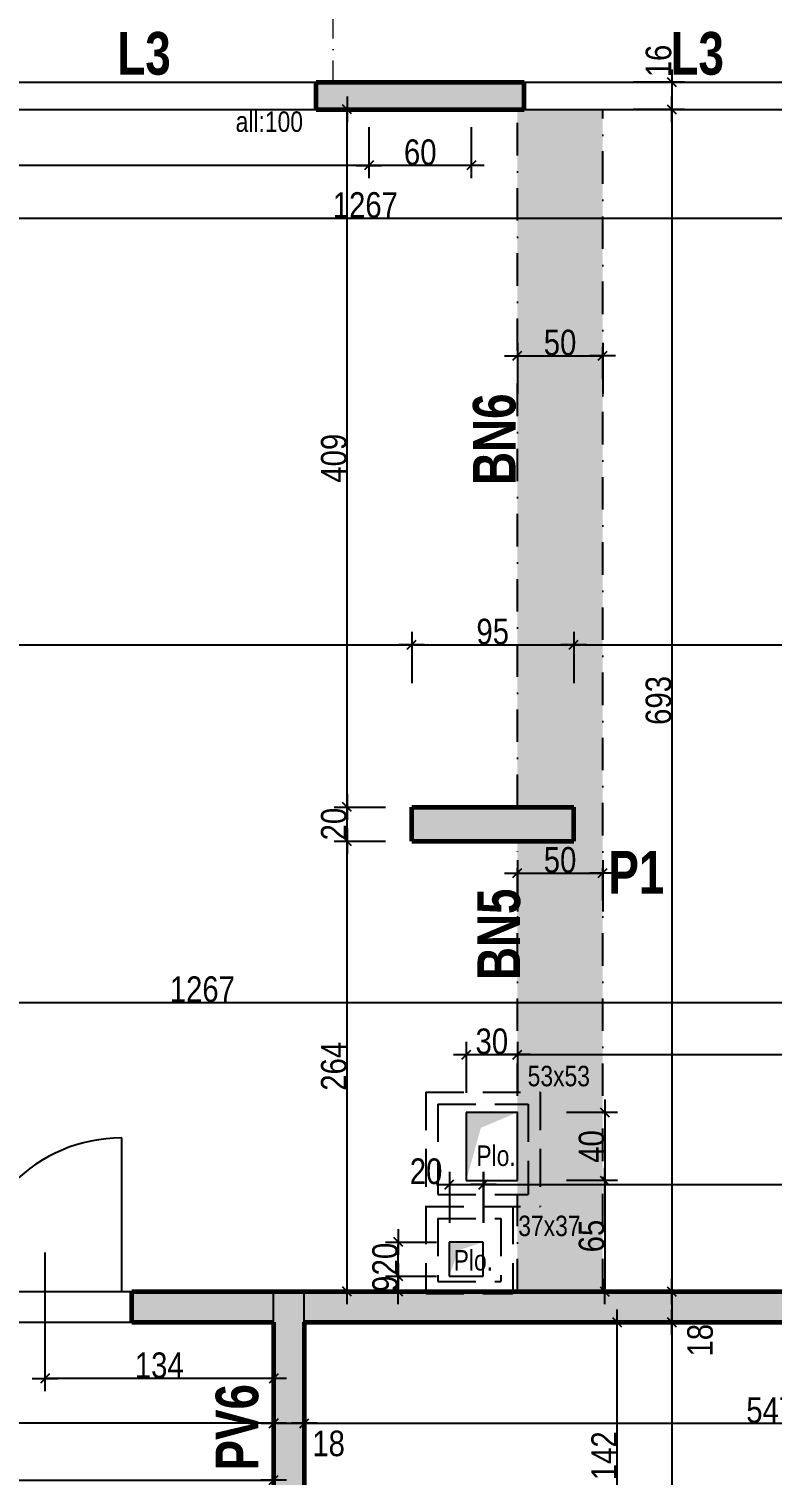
# Model space of a CAD drawing. Header units: millimetres. Extents: x 7120 to 15038, y -9128 to -4928.
# Drawn here: x 12910 to 13346, y -6654 to -5806 of the extents above; entities that cross this region are included whole.
import ezdxf
from ezdxf.enums import TextEntityAlignment as Align

# ---------------------------------------------------------------- set-up
doc = ezdxf.new("R2010")
doc.units = ezdxf.units.MM
for name, pattern in [('CACHE2', [4.7625, 3.175, -1.5875]), ('TIRETPT2', [12.7, 6.35, -3.175, 0, -3.175]), ('TIRETPTX2', [50.8, 25.4, -12.7, 0, -12.7])]:
    doc.linetypes.add(name, pattern=pattern)
for name, color, linetype in [('01_cote_gen', 4, 'Continuous'), ('01_linteaux', 2, 'Continuous'), ('01_poch_BN', 9, 'Continuous'), ('01_poch_murs', 253, 'Continuous'), ('01_poch_poteaux', 250, 'Continuous'), ('01_resv', 32, 'Continuous'), ('01_texte', 230, 'Continuous'), ('AA_COTES', 2, 'Continuous')]:
    doc.layers.add(name, color=color, linetype=linetype)
doc.layers.add('01_murs_coup', color=5, linetype='Continuous', lineweight=60)
doc.layers.add('01_tram_axes', color=2, linetype='TIRETPTX2', lineweight=9)
doc.styles.add('impact', font='impact.ttf')
doc.styles.add('MATTE_TXT', font='arial.ttf')
doc.styles.add('STYLE2', font='ARIALN.TTF')
doc.dimstyles.new('JB50', dxfattribs={"dimscale": 0.1, "dimtxt": 150, "dimasz": 15, "dimexe": 0.1, "dimexo": 0.1, "dimgap": 0.09, "dimtad": 1, "dimdec": 1, "dimdsep": 46, "dimtxsty": 'STYLE2', "dimblk1": 'BOND_G', "dimblk2": 'BOND_D', "dimsah": 1, "dimcen": 1.5, "dimdle": 0.01, "dimse1": 1, "dimse2": 1, "dimclrd": 4, "dimclre": 2, "dimclrt": 6, "dimazin": 2, "dimtfac": 2.333333, "dimtdec": 1, "dimtix": 1, "dimtmove": 2, "dimatfit": 3, "dimldrblk": 'BOND_G', "dimfxl": 1, "dimtolj": 1, "dimtzin": 0, "dimarcsym": 0})

# ---------------------------------------------------------------- blocks, each defined once
blk = doc.blocks.new('BOND_G')
at = {"layer": 'AA_COTES', "color": 0}
for p, q in [((0, -5), (0, 15)), ((5, 0), (-5, 0)), ((1.77, 1.77), (-1.77, -1.77))]:
    blk.add_line(p, q, dxfattribs=at)
blk = doc.blocks.new('BOND_D')
at = {"layer": 'AA_COTES', "color": 0}
for p, q in [((5, 0), (-5, 0)), ((-1.77, -1.77), (1.77, 1.77)), ((0, 5), (0, -15))]:
    blk.add_line(p, q, dxfattribs=at)
blk = doc.blocks.new('*D204')
at = {"layer": '01_cote_gen', "color": 4, "lineweight": -2, "transparency": 16777216}
blk.add_line((12533.13, -5916.75), (13797.13, -5916.75), dxfattribs=at)
at = {"layer": 'DEFPOINTS', "color": 0}
for p in [(13798.63, -5916.75), (13798.63, -5953.14), (12531.63, -5976.08)]:
    blk.add_point(p, dxfattribs=at)
at = {"layer": '01_cote_gen', "color": 4, "lineweight": -2, "transparency": 16777216, "xscale": 1.5, "yscale": 1.5, "zscale": 1.5, "rotation": 180}
blk.add_blockref('BOND_G', (12531.63, -5916.75), dxfattribs=at)
at = {"layer": '01_cote_gen', "color": 4, "lineweight": -2, "transparency": 16777216, "xscale": 1.5, "yscale": 1.5, "zscale": 1.5}
blk.add_blockref('BOND_D', (13798.63, -5916.75), dxfattribs=at)
at = {"layer": '01_cote_gen', "color": 6, "transparency": 16777216, "insert": (13107.44, -5909.08), "char_height": 15, "attachment_point": 5, "style": 'STYLE2'}
blk.add_mtext('\\A1;1267', dxfattribs=at)
blk = doc.blocks.new('*D382')
at = {"layer": '01_cote_gen', "color": 4, "lineweight": -2, "transparency": 16777216}
blk.add_line((13073.12, -6623.23), (13617.13, -6623.23), dxfattribs=at)
at = {"layer": 'DEFPOINTS', "color": 0}
for p in [(13071.62, -6566.14), (13618.63, -6578.87), (13618.63, -6623.23)]:
    blk.add_point(p, dxfattribs=at)
at = {"layer": '01_cote_gen', "color": 4, "lineweight": -2, "transparency": 16777216, "xscale": 1.5, "yscale": 1.5, "zscale": 1.5, "rotation": 180}
blk.add_blockref('BOND_G', (13071.62, -6623.23), dxfattribs=at)
at = {"layer": '01_cote_gen', "color": 4, "lineweight": -2, "transparency": 16777216, "xscale": 1.5, "yscale": 1.5, "zscale": 1.5}
blk.add_blockref('BOND_D', (13618.63, -6623.23), dxfattribs=at)
at = {"layer": '01_cote_gen', "color": 6, "transparency": 16777216, "insert": (13345.13, -6615.59), "char_height": 15, "attachment_point": 5, "style": 'STYLE2'}
blk.add_mtext('\\A1;547', dxfattribs=at)
blk = doc.blocks.new('*D392')
at = {"layer": '01_cote_gen', "color": 4, "lineweight": -2, "transparency": 16777216}
blk.add_line((12533.13, -6376.48), (13797.13, -6376.48), dxfattribs=at)
at = {"layer": 'DEFPOINTS', "color": 0}
for p in [(12531.63, -6314.67), (13798.63, -6314.67), (13798.63, -6376.48)]:
    blk.add_point(p, dxfattribs=at)
at = {"layer": '01_cote_gen', "color": 4, "lineweight": -2, "transparency": 16777216, "xscale": 1.5, "yscale": 1.5, "zscale": 1.5, "rotation": 180}
blk.add_blockref('BOND_G', (12531.63, -6376.48), dxfattribs=at)
at = {"layer": '01_cote_gen', "color": 4, "lineweight": -2, "transparency": 16777216, "xscale": 1.5, "yscale": 1.5, "zscale": 1.5}
blk.add_blockref('BOND_D', (13798.63, -6376.48), dxfattribs=at)
at = {"layer": '01_cote_gen', "color": 6, "transparency": 16777216, "insert": (13011.87, -6368.81), "char_height": 15, "attachment_point": 5, "style": 'STYLE2'}
blk.add_mtext('\\A1;1267', dxfattribs=at)
blk = doc.blocks.new('*D423')
at = {"layer": '01_cote_gen', "color": 4, "lineweight": -2, "transparency": 16777216}
blk.add_line((13052.12, -6596.95), (12921.12, -6596.95), dxfattribs=at)
at = {"layer": 'DEFPOINTS', "color": 0}
for p in [(12919.62, -6590.19), (13053.62, -6594), (12919.62, -6596.95)]:
    blk.add_point(p, dxfattribs=at)
at = {"layer": '01_cote_gen', "color": 4, "lineweight": -2, "transparency": 16777216, "xscale": 1.5, "yscale": 1.5, "zscale": 1.5, "rotation": 180}
blk.add_blockref('BOND_D', (12919.62, -6596.95), dxfattribs=at)
at = {"layer": '01_cote_gen', "color": 4, "lineweight": -2, "transparency": 16777216, "xscale": 1.5, "yscale": 1.5, "zscale": 1.5}
blk.add_blockref('BOND_G', (13053.62, -6596.95), dxfattribs=at)
at = {"layer": '01_cote_gen', "color": 6, "transparency": 16777216, "insert": (12986.62, -6589.28), "char_height": 15, "attachment_point": 5, "style": 'STYLE2'}
blk.add_mtext('\\A1;134', dxfattribs=at)
blk = doc.blocks.new('*D424')
at = {"layer": '01_cote_gen', "color": 4, "lineweight": -2, "transparency": 16777216}
blk.add_line((13052.12, -6623.23), (12241.13, -6623.23), dxfattribs=at)
at = {"layer": 'DEFPOINTS', "color": 0}
for p in [(12239.63, -6563.94), (12239.63, -6623.23), (13053.62, -6625.94)]:
    blk.add_point(p, dxfattribs=at)
at = {"layer": '01_cote_gen', "color": 4, "lineweight": -2, "transparency": 16777216, "xscale": 1.5, "yscale": 1.5, "zscale": 1.5, "rotation": 180}
blk.add_blockref('BOND_D', (12239.63, -6623.23), dxfattribs=at)
at = {"layer": '01_cote_gen', "color": 4, "lineweight": -2, "transparency": 16777216, "xscale": 1.5, "yscale": 1.5, "zscale": 1.5}
blk.add_blockref('BOND_G', (13053.62, -6623.23), dxfattribs=at)
at = {"layer": '01_cote_gen', "color": 6, "transparency": 16777216, "insert": (12646.62, -6615.56), "char_height": 15, "attachment_point": 5, "style": 'STYLE2'}
blk.add_mtext('\\A1;814', dxfattribs=at)
blk = doc.blocks.new('*D427')
at = {"layer": '01_cote_gen', "color": 4, "lineweight": -2, "transparency": 16777216}
blk.add_line((12551.13, -6656.54), (13052.12, -6656.54), dxfattribs=at)
at = {"layer": 'DEFPOINTS', "color": 0}
for p in [(13053.62, -6656.54), (13053.62, -6668.07), (12549.63, -6687.94)]:
    blk.add_point(p, dxfattribs=at)
at = {"layer": '01_cote_gen', "color": 4, "lineweight": -2, "transparency": 16777216, "xscale": 1.5, "yscale": 1.5, "zscale": 1.5, "rotation": 180}
blk.add_blockref('BOND_G', (12549.63, -6656.54), dxfattribs=at)
at = {"layer": '01_cote_gen', "color": 4, "lineweight": -2, "transparency": 16777216, "xscale": 1.5, "yscale": 1.5, "zscale": 1.5}
blk.add_blockref('BOND_D', (13053.62, -6656.54), dxfattribs=at)
at = {"layer": '01_cote_gen', "color": 6, "transparency": 16777216, "insert": (12801.62, -6648.87), "char_height": 15, "attachment_point": 5, "style": 'STYLE2'}
blk.add_mtext('\\A1;504', dxfattribs=at)
blk = doc.blocks.new('*D429')
at = {"layer": '01_cote_gen', "color": 4, "lineweight": -2, "transparency": 16777216}
blk.add_line((13055.12, -6623.23), (13070.12, -6623.23), dxfattribs=at)
at = {"layer": 'DEFPOINTS', "color": 0}
for p in [(13071.62, -6623.23), (13071.62, -6625.97), (13053.62, -6638.41)]:
    blk.add_point(p, dxfattribs=at)
at = {"layer": '01_cote_gen', "color": 4, "lineweight": -2, "transparency": 16777216, "xscale": 1.5, "yscale": 1.5, "zscale": 1.5, "rotation": 180}
blk.add_blockref('BOND_G', (13053.62, -6623.23), dxfattribs=at)
at = {"layer": '01_cote_gen', "color": 4, "lineweight": -2, "transparency": 16777216, "xscale": 1.5, "yscale": 1.5, "zscale": 1.5}
blk.add_blockref('BOND_D', (13071.62, -6623.23), dxfattribs=at)
at = {"layer": '01_cote_gen', "color": 6, "transparency": 16777216, "insert": (13085.9, -6635.11), "char_height": 15, "attachment_point": 5, "style": 'STYLE2'}
blk.add_mtext('\\A1;18', dxfattribs=at)
blk = doc.blocks.new('*D439')
at = {"layer": '01_cote_gen', "color": 4, "lineweight": -2, "transparency": 16777216}
blk.add_line((13254.97, -6565.44), (13254.97, -6704.44), dxfattribs=at)
at = {"layer": 'DEFPOINTS', "color": 0}
for p in [(13242.01, -6563.94), (13198.3, -6705.94), (13254.97, -6705.94)]:
    blk.add_point(p, dxfattribs=at)
at = {"layer": '01_cote_gen', "color": 4, "lineweight": -2, "transparency": 16777216, "xscale": 1.5, "yscale": 1.5, "zscale": 1.5}
for name, p, rotation in [('BOND_G', (13254.97, -6563.94), 90), ('BOND_D', (13254.97, -6705.94), 270)]:
    blk.add_blockref(name, p, dxfattribs=dict(at, rotation=rotation))
at = {"layer": '01_cote_gen', "color": 6, "transparency": 16777216, "insert": (13247.43, -6642.26), "char_height": 15, "attachment_point": 5, "rotation": 90, "style": 'STYLE2'}
blk.add_mtext('\\A1;142', dxfattribs=at)
blk = doc.blocks.new('*D441')
at = {"layer": '01_cote_gen', "color": 4, "lineweight": -2, "transparency": 16777216}
blk.add_line((13287.07, -5854.46), (13287.07, -6544.44), dxfattribs=at)
at = {"layer": 'DEFPOINTS', "color": 0}
for p in [(13342.22, -5852.96), (13287.07, -6545.94), (13342.22, -6545.94)]:
    blk.add_point(p, dxfattribs=at)
at = {"layer": '01_cote_gen', "color": 4, "lineweight": -2, "transparency": 16777216, "xscale": 1.5, "yscale": 1.5, "zscale": 1.5}
for name, p, rotation in [('BOND_G', (13287.07, -5852.96), 90), ('BOND_D', (13287.07, -6545.94), 270)]:
    blk.add_blockref(name, p, dxfattribs=dict(at, rotation=rotation))
at = {"layer": '01_cote_gen', "color": 6, "transparency": 16777216, "insert": (13279.41, -6199.45), "char_height": 15, "attachment_point": 5, "rotation": 90, "style": 'STYLE2'}
blk.add_mtext('\\A1;693', dxfattribs=at)
blk = doc.blocks.new('*D442')
at = {"layer": '01_cote_gen', "color": 4, "lineweight": -2, "transparency": 16777216}
blk.add_line((13287.07, -6547.44), (13287.07, -6562.44), dxfattribs=at)
at = {"layer": 'DEFPOINTS', "color": 0}
for p in [(13335.39, -6545.94), (13287.07, -6563.94), (13335.39, -6563.94)]:
    blk.add_point(p, dxfattribs=at)
at = {"layer": '01_cote_gen', "color": 4, "lineweight": -2, "transparency": 16777216, "xscale": 1.5, "yscale": 1.5, "zscale": 1.5}
for name, p, rotation in [('BOND_G', (13287.07, -6545.94), 90), ('BOND_D', (13287.07, -6563.94), 270)]:
    blk.add_blockref(name, p, dxfattribs=dict(at, rotation=rotation))
at = {"layer": '01_cote_gen', "color": 6, "transparency": 16777216, "insert": (13303.78, -6574.52), "char_height": 15, "attachment_point": 5, "rotation": 90, "style": 'STYLE2'}
blk.add_mtext('\\A1;18', dxfattribs=at)
blk = doc.blocks.new('*D443')
at = {"layer": '01_cote_gen', "color": 4, "lineweight": -2, "transparency": 16777216}
blk.add_line((13287.07, -6565.44), (13287.07, -7399.46), dxfattribs=at)
at = {"layer": 'DEFPOINTS', "color": 0}
for p in [(13326.19, -6563.94), (13287.07, -7400.96), (13326.19, -7400.96)]:
    blk.add_point(p, dxfattribs=at)
at = {"layer": '01_cote_gen', "color": 4, "lineweight": -2, "transparency": 16777216, "xscale": 1.5, "yscale": 1.5, "zscale": 1.5}
for name, p, rotation in [('BOND_G', (13287.07, -6563.94), 90), ('BOND_D', (13287.07, -7400.96), 270)]:
    blk.add_blockref(name, p, dxfattribs=dict(at, rotation=rotation))
at = {"layer": '01_cote_gen', "color": 6, "transparency": 16777216, "insert": (13279.41, -6982.45), "char_height": 15, "attachment_point": 5, "rotation": 90, "style": 'STYLE2'}
blk.add_mtext('\\A1;837', dxfattribs=at)
blk = doc.blocks.new('*D445')
at = {"layer": '01_cote_gen', "color": 4, "lineweight": -2, "transparency": 16777216}
blk.add_line((13287.07, -5838.46), (13287.07, -5851.46), dxfattribs=at)
at = {"layer": 'DEFPOINTS', "color": 0}
for p in [(13274.86, -5836.96), (13274.86, -5852.96), (13287.07, -5852.96)]:
    blk.add_point(p, dxfattribs=at)
at = {"layer": '01_cote_gen', "color": 4, "lineweight": -2, "transparency": 16777216, "xscale": 1.5, "yscale": 1.5, "zscale": 1.5}
for name, p, rotation in [('BOND_G', (13287.07, -5836.96), 90), ('BOND_D', (13287.07, -5852.96), 270)]:
    blk.add_blockref(name, p, dxfattribs=dict(at, rotation=rotation))
at = {"layer": '01_cote_gen', "color": 6, "transparency": 16777216, "insert": (13279.41, -5824.58), "char_height": 15, "attachment_point": 5, "rotation": 90, "style": 'STYLE2'}
blk.add_mtext('\\A1;16', dxfattribs=at)
blk = doc.blocks.new('*D618')
at = {"layer": '01_texte', "color": 4, "lineweight": -2, "transparency": 16777216}
blk.add_line((13096.71, -6544.44), (13096.71, -6283.44), dxfattribs=at)
at = {"layer": 'DEFPOINTS', "color": 0}
for p in [(13096.71, -6281.94), (13134.63, -6281.94), (13112.3, -6545.94)]:
    blk.add_point(p, dxfattribs=at)
at = {"layer": '01_texte', "color": 4, "lineweight": -2, "transparency": 16777216, "xscale": 1.5, "yscale": 1.5, "zscale": 1.5}
for name, p, rotation in [('BOND_D', (13096.71, -6281.94), 90), ('BOND_G', (13096.71, -6545.94), 270)]:
    blk.add_blockref(name, p, dxfattribs=dict(at, rotation=rotation))
at = {"layer": '01_texte', "color": 6, "transparency": 16777216, "insert": (13089.04, -6413.94), "char_height": 15, "attachment_point": 5, "rotation": 90, "style": 'STYLE2'}
blk.add_mtext('\\A1;264', dxfattribs=at)
blk = doc.blocks.new('*D619')
at = {"layer": '01_texte', "color": 4, "lineweight": -2, "transparency": 16777216}
blk.add_line((13096.71, -6280.44), (13096.71, -6263.44), dxfattribs=at)
at = {"layer": 'DEFPOINTS', "color": 0}
for p in [(13096.71, -6261.94), (13134.63, -6261.94), (13119.21, -6281.94)]:
    blk.add_point(p, dxfattribs=at)
at = {"layer": '01_texte', "color": 4, "lineweight": -2, "transparency": 16777216, "xscale": 1.5, "yscale": 1.5, "zscale": 1.5}
for name, p, rotation in [('BOND_D', (13096.71, -6261.94), 90), ('BOND_G', (13096.71, -6281.94), 270)]:
    blk.add_blockref(name, p, dxfattribs=dict(at, rotation=rotation))
at = {"layer": '01_texte', "color": 6, "transparency": 16777216, "insert": (13089.04, -6271.94), "char_height": 15, "attachment_point": 5, "rotation": 90, "style": 'STYLE2'}
blk.add_mtext('\\A1;20', dxfattribs=at)
blk = doc.blocks.new('*D620')
at = {"layer": '01_texte', "color": 4, "lineweight": -2, "transparency": 16777216}
blk.add_line((12533.13, -6166.8), (13133.13, -6166.8), dxfattribs=at)
at = {"layer": 'DEFPOINTS', "color": 0}
for p in [(13134.63, -6166.8), (12531.63, -6238.41), (13134.63, -6261.94)]:
    blk.add_point(p, dxfattribs=at)
at = {"layer": '01_texte', "color": 4, "lineweight": -2, "transparency": 16777216, "xscale": 1.5, "yscale": 1.5, "zscale": 1.5, "rotation": 180}
blk.add_blockref('BOND_G', (12531.63, -6166.8), dxfattribs=at)
at = {"layer": '01_texte', "color": 4, "lineweight": -2, "transparency": 16777216, "xscale": 1.5, "yscale": 1.5, "zscale": 1.5}
blk.add_blockref('BOND_D', (13134.63, -6166.8), dxfattribs=at)
at = {"layer": '01_texte', "color": 6, "transparency": 16777216, "insert": (12833.13, -6159.14), "char_height": 15, "attachment_point": 5, "style": 'STYLE2'}
blk.add_mtext('\\A1;603', dxfattribs=at)
blk = doc.blocks.new('*D621')
at = {"layer": '01_texte', "color": 4, "lineweight": -2, "transparency": 16777216}
blk.add_line((13136.13, -6166.8), (13228.13, -6166.8), dxfattribs=at)
at = {"layer": 'DEFPOINTS', "color": 0}
for p in [(13229.63, -6166.8), (13134.63, -6189.3), (13229.63, -6261.94)]:
    blk.add_point(p, dxfattribs=at)
at = {"layer": '01_texte', "color": 4, "lineweight": -2, "transparency": 16777216, "xscale": 1.5, "yscale": 1.5, "zscale": 1.5, "rotation": 180}
blk.add_blockref('BOND_G', (13134.63, -6166.8), dxfattribs=at)
at = {"layer": '01_texte', "color": 4, "lineweight": -2, "transparency": 16777216, "xscale": 1.5, "yscale": 1.5, "zscale": 1.5}
blk.add_blockref('BOND_D', (13229.63, -6166.8), dxfattribs=at)
at = {"layer": '01_texte', "color": 6, "transparency": 16777216, "insert": (13182.13, -6159.14), "char_height": 15, "attachment_point": 5, "style": 'STYLE2'}
blk.add_mtext('\\A1;95', dxfattribs=at)
blk = doc.blocks.new('*D622')
at = {"layer": '01_texte', "color": 4, "lineweight": -2, "transparency": 16777216}
blk.add_line((13231.13, -6166.8), (13797.13, -6166.8), dxfattribs=at)
at = {"layer": 'DEFPOINTS', "color": 0}
for p in [(13798.63, -6166.8), (13229.63, -6189.3), (13798.63, -6189.3)]:
    blk.add_point(p, dxfattribs=at)
at = {"layer": '01_texte', "color": 4, "lineweight": -2, "transparency": 16777216, "xscale": 1.5, "yscale": 1.5, "zscale": 1.5, "rotation": 180}
blk.add_blockref('BOND_G', (13229.63, -6166.8), dxfattribs=at)
at = {"layer": '01_texte', "color": 4, "lineweight": -2, "transparency": 16777216, "xscale": 1.5, "yscale": 1.5, "zscale": 1.5}
blk.add_blockref('BOND_D', (13798.63, -6166.8), dxfattribs=at)
at = {"layer": '01_texte', "color": 6, "transparency": 16777216, "insert": (13514.13, -6159.14), "char_height": 15, "attachment_point": 5, "style": 'STYLE2'}
blk.add_mtext('\\A1;569', dxfattribs=at)
blk = doc.blocks.new('*D634')
at = {"layer": '01_cote_gen', "color": 4, "lineweight": -2, "transparency": 16777216}
blk.add_line((13168.14, -5885.8), (13111.13, -5885.8), dxfattribs=at)
at = {"layer": 'DEFPOINTS', "color": 0}
for p in [(13109.63, -5844.83), (13169.64, -5844.83), (13109.63, -5885.8)]:
    blk.add_point(p, dxfattribs=at)
at = {"layer": '01_cote_gen', "color": 4, "lineweight": -2, "transparency": 16777216, "xscale": 1.5, "yscale": 1.5, "zscale": 1.5, "rotation": 180}
blk.add_blockref('BOND_D', (13109.63, -5885.8), dxfattribs=at)
at = {"layer": '01_cote_gen', "color": 4, "lineweight": -2, "transparency": 16777216, "xscale": 1.5, "yscale": 1.5, "zscale": 1.5}
blk.add_blockref('BOND_G', (13169.64, -5885.8), dxfattribs=at)
at = {"layer": '01_cote_gen', "color": 6, "transparency": 16777216, "insert": (13139.63, -5878.13), "char_height": 15, "attachment_point": 5, "style": 'STYLE2'}
blk.add_mtext('\\A1;60', dxfattribs=at)
blk = doc.blocks.new('*D635')
at = {"layer": '01_cote_gen', "color": 4, "lineweight": -2, "transparency": 16777216}
blk.add_line((13108.13, -5885.8), (12568.14, -5885.8), dxfattribs=at)
at = {"layer": 'DEFPOINTS', "color": 0}
for p in [(12566.64, -5844.83), (13109.63, -5844.83), (12566.64, -5885.8)]:
    blk.add_point(p, dxfattribs=at)
at = {"layer": '01_cote_gen', "color": 4, "lineweight": -2, "transparency": 16777216, "xscale": 1.5, "yscale": 1.5, "zscale": 1.5, "rotation": 180}
blk.add_blockref('BOND_D', (12566.64, -5885.8), dxfattribs=at)
at = {"layer": '01_cote_gen', "color": 4, "lineweight": -2, "transparency": 16777216, "xscale": 1.5, "yscale": 1.5, "zscale": 1.5}
blk.add_blockref('BOND_G', (13109.63, -5885.8), dxfattribs=at)
at = {"layer": '01_cote_gen', "color": 6, "transparency": 16777216, "insert": (12838.13, -5878.13), "char_height": 15, "attachment_point": 5, "style": 'STYLE2'}
blk.add_mtext('\\A1;543', dxfattribs=at)
blk = doc.blocks.new('*D727')
at = {"layer": '01_cote_gen', "color": 4, "lineweight": -2, "transparency": 16777216}
blk.add_line((13126.76, -6544.44), (13126.76, -6538.45), dxfattribs=at)
at = {"layer": 'DEFPOINTS', "color": 0}
for p in [(13126.76, -6536.95), (13148.26, -6536.95), (13142.74, -6545.94)]:
    blk.add_point(p, dxfattribs=at)
at = {"layer": '01_cote_gen', "color": 4, "lineweight": -2, "transparency": 16777216, "xscale": 1.5, "yscale": 1.5, "zscale": 1.5}
for name, p, rotation in [('BOND_D', (13126.76, -6536.95), 90), ('BOND_G', (13126.76, -6545.94), 270)]:
    blk.add_blockref(name, p, dxfattribs=dict(at, rotation=rotation))
at = {"layer": '01_cote_gen', "color": 6, "transparency": 16777216, "insert": (13119.09, -6541.45), "char_height": 15, "attachment_point": 5, "rotation": 90, "style": 'STYLE2'}
blk.add_mtext('\\A1;9', dxfattribs=at)
blk = doc.blocks.new('*D728')
at = {"layer": '01_cote_gen', "color": 4, "lineweight": -2, "transparency": 16777216}
blk.add_line((13126.76, -6535.45), (13126.76, -6518.45), dxfattribs=at)
at = {"layer": 'DEFPOINTS', "color": 0}
for p in [(13126.76, -6516.95), (13169.64, -6516.95), (13169.64, -6536.95)]:
    blk.add_point(p, dxfattribs=at)
at = {"layer": '01_cote_gen', "color": 4, "lineweight": -2, "transparency": 16777216, "xscale": 1.5, "yscale": 1.5, "zscale": 1.5}
for name, p, rotation in [('BOND_D', (13126.76, -6516.95), 90), ('BOND_G', (13126.76, -6536.95), 270)]:
    blk.add_blockref(name, p, dxfattribs=dict(at, rotation=rotation))
at = {"layer": '01_cote_gen', "color": 6, "transparency": 16777216, "insert": (13119.09, -6526.95), "char_height": 15, "attachment_point": 5, "rotation": 90, "style": 'STYLE2'}
blk.add_mtext('\\A1;20', dxfattribs=at)
blk = doc.blocks.new('*D729')
at = {"layer": '01_cote_gen', "color": 4, "lineweight": -2, "transparency": 16777216}
blk.add_line((13247.83, -6442.46), (13247.83, -6479.46), dxfattribs=at)
at = {"layer": 'DEFPOINTS', "color": 0}
for p in [(13199.26, -6440.96), (13199.26, -6480.96), (13247.83, -6480.96)]:
    blk.add_point(p, dxfattribs=at)
at = {"layer": '01_cote_gen', "color": 4, "lineweight": -2, "transparency": 16777216, "xscale": 1.5, "yscale": 1.5, "zscale": 1.5}
for name, p, rotation in [('BOND_G', (13247.83, -6440.96), 90), ('BOND_D', (13247.83, -6480.96), 270)]:
    blk.add_blockref(name, p, dxfattribs=dict(at, rotation=rotation))
at = {"layer": '01_cote_gen', "color": 6, "transparency": 16777216, "insert": (13240.16, -6460.96), "char_height": 15, "attachment_point": 5, "rotation": 90, "style": 'STYLE2'}
blk.add_mtext('\\A1;40', dxfattribs=at)
blk = doc.blocks.new('*D730')
at = {"layer": '01_cote_gen', "color": 4, "lineweight": -2, "transparency": 16777216}
blk.add_line((13247.83, -6482.46), (13247.83, -6544.44), dxfattribs=at)
at = {"layer": 'DEFPOINTS', "color": 0}
for p in [(13230.25, -6480.96), (13239.09, -6545.94), (13247.83, -6545.94)]:
    blk.add_point(p, dxfattribs=at)
at = {"layer": '01_cote_gen', "color": 4, "lineweight": -2, "transparency": 16777216, "xscale": 1.5, "yscale": 1.5, "zscale": 1.5}
for name, p, rotation in [('BOND_G', (13247.83, -6480.96), 90), ('BOND_D', (13247.83, -6545.94), 270)]:
    blk.add_blockref(name, p, dxfattribs=dict(at, rotation=rotation))
at = {"layer": '01_cote_gen', "color": 6, "transparency": 16777216, "insert": (13240.16, -6513.45), "char_height": 15, "attachment_point": 5, "rotation": 90, "style": 'STYLE2'}
blk.add_mtext('\\A1;65', dxfattribs=at)
blk = doc.blocks.new('*D736')
at = {"layer": '01_cote_gen', "color": 4, "lineweight": -2, "transparency": 16777216}
blk.add_line((13158.2, -6483.21), (13175.2, -6483.21), dxfattribs=at)
at = {"layer": 'DEFPOINTS', "color": 0}
for p in [(13176.7, -6483.21), (13156.7, -6588.6), (13176.7, -6588.6)]:
    blk.add_point(p, dxfattribs=at)
at = {"layer": '01_cote_gen', "color": 4, "lineweight": -2, "transparency": 16777216, "xscale": 1.5, "yscale": 1.5, "zscale": 1.5, "rotation": 180}
blk.add_blockref('BOND_G', (13156.7, -6483.21), dxfattribs=at)
at = {"layer": '01_cote_gen', "color": 4, "lineweight": -2, "transparency": 16777216, "xscale": 1.5, "yscale": 1.5, "zscale": 1.5}
blk.add_blockref('BOND_D', (13176.7, -6483.21), dxfattribs=at)
at = {"layer": '01_cote_gen', "color": 6, "transparency": 16777216, "insert": (13143.04, -6475.54), "char_height": 15, "attachment_point": 5, "style": 'STYLE2'}
blk.add_mtext('\\A1;20', dxfattribs=at)
blk = doc.blocks.new('*D737')
at = {"layer": '01_cote_gen', "color": 4, "lineweight": -2, "transparency": 16777216}
blk.add_line((13178.1, -6483.21), (13797.13, -6483.21), dxfattribs=at)
at = {"layer": 'DEFPOINTS', "color": 0}
for p in [(13798.63, -6483.21), (13176.6, -6498.49), (13798.63, -6516.51)]:
    blk.add_point(p, dxfattribs=at)
at = {"layer": '01_cote_gen', "color": 4, "lineweight": -2, "transparency": 16777216, "xscale": 1.5, "yscale": 1.5, "zscale": 1.5, "rotation": 180}
blk.add_blockref('BOND_G', (13176.6, -6483.21), dxfattribs=at)
at = {"layer": '01_cote_gen', "color": 4, "lineweight": -2, "transparency": 16777216, "xscale": 1.5, "yscale": 1.5, "zscale": 1.5}
blk.add_blockref('BOND_D', (13798.63, -6483.21), dxfattribs=at)
at = {"layer": '01_cote_gen', "color": 6, "transparency": 16777216, "insert": (13410.69, -6475.54), "char_height": 15, "attachment_point": 5, "style": 'STYLE2'}
blk.add_mtext('\\A1;622', dxfattribs=at)
blk = doc.blocks.new('*D738')
at = {"layer": '01_cote_gen', "color": 4, "lineweight": -2, "transparency": 16777216}
blk.add_line((13168.11, -6407.04), (13195.11, -6407.04), dxfattribs=at)
at = {"layer": 'DEFPOINTS', "color": 0}
for p in [(13196.61, -6407.04), (13166.61, -6440.96), (13196.61, -6454.18)]:
    blk.add_point(p, dxfattribs=at)
at = {"layer": '01_cote_gen', "color": 4, "lineweight": -2, "transparency": 16777216, "xscale": 1.5, "yscale": 1.5, "zscale": 1.5, "rotation": 180}
blk.add_blockref('BOND_G', (13166.61, -6407.04), dxfattribs=at)
at = {"layer": '01_cote_gen', "color": 4, "lineweight": -2, "transparency": 16777216, "xscale": 1.5, "yscale": 1.5, "zscale": 1.5}
blk.add_blockref('BOND_D', (13196.61, -6407.04), dxfattribs=at)
at = {"layer": '01_cote_gen', "color": 6, "transparency": 16777216, "insert": (13181.61, -6399.37), "char_height": 15, "attachment_point": 5, "style": 'STYLE2'}
blk.add_mtext('\\A1;30', dxfattribs=at)
blk = doc.blocks.new('*D739')
at = {"layer": '01_cote_gen', "color": 4, "lineweight": -2, "transparency": 16777216}
blk.add_line((13198.11, -6407.04), (13797.13, -6407.04), dxfattribs=at)
at = {"layer": 'DEFPOINTS', "color": 0}
for p in [(13798.63, -6407.04), (13196.61, -6414.54), (13798.63, -6414.54)]:
    blk.add_point(p, dxfattribs=at)
at = {"layer": '01_cote_gen', "color": 4, "lineweight": -2, "transparency": 16777216, "xscale": 1.5, "yscale": 1.5, "zscale": 1.5, "rotation": 180}
blk.add_blockref('BOND_G', (13196.61, -6407.04), dxfattribs=at)
at = {"layer": '01_cote_gen', "color": 4, "lineweight": -2, "transparency": 16777216, "xscale": 1.5, "yscale": 1.5, "zscale": 1.5}
blk.add_blockref('BOND_D', (13798.63, -6407.04), dxfattribs=at)
at = {"layer": '01_cote_gen', "color": 6, "transparency": 16777216, "insert": (13497.62, -6399.37), "char_height": 15, "attachment_point": 5, "style": 'STYLE2'}
blk.add_mtext('\\A1;602', dxfattribs=at)
blk = doc.blocks.new('*D745')
at = {"layer": '01_cote_gen', "color": 4, "lineweight": -2, "transparency": 16777216}
blk.add_line((13096.71, -6260.44), (13096.71, -5854.46), dxfattribs=at)
at = {"layer": 'DEFPOINTS', "color": 0}
for p in [(13096.71, -5852.96), (13139.63, -5852.96), (13104.21, -6261.94)]:
    blk.add_point(p, dxfattribs=at)
at = {"layer": '01_cote_gen', "color": 4, "lineweight": -2, "transparency": 16777216, "xscale": 1.5, "yscale": 1.5, "zscale": 1.5}
for name, p, rotation in [('BOND_D', (13096.71, -5852.96), 90), ('BOND_G', (13096.71, -6261.94), 270)]:
    blk.add_blockref(name, p, dxfattribs=dict(at, rotation=rotation))
at = {"layer": '01_cote_gen', "color": 6, "transparency": 16777216, "insert": (13089.04, -6057.45), "char_height": 15, "attachment_point": 5, "rotation": 90, "style": 'STYLE2'}
blk.add_mtext('\\A1;409', dxfattribs=at)
blk = doc.blocks.new('*D748')
at = {"layer": '01_cote_gen', "color": 4, "lineweight": -2, "transparency": 16777216}
blk.add_line((13198.11, -5997.38), (13245.11, -5997.38), dxfattribs=at)
at = {"layer": 'DEFPOINTS', "color": 0}
for p in [(13196.61, -5999.33), (13246.61, -5997.38), (13246.61, -5999.33)]:
    blk.add_point(p, dxfattribs=at)
at = {"layer": '01_cote_gen', "color": 4, "lineweight": -2, "transparency": 16777216, "xscale": 1.5, "yscale": 1.5, "zscale": 1.5, "rotation": 180}
blk.add_blockref('BOND_G', (13196.61, -5997.38), dxfattribs=at)
at = {"layer": '01_cote_gen', "color": 4, "lineweight": -2, "transparency": 16777216, "xscale": 1.5, "yscale": 1.5, "zscale": 1.5}
blk.add_blockref('BOND_D', (13246.61, -5997.38), dxfattribs=at)
at = {"layer": '01_cote_gen', "color": 6, "transparency": 16777216, "insert": (13221.61, -5989.71), "char_height": 15, "attachment_point": 5, "style": 'STYLE2'}
blk.add_mtext('\\A1;50', dxfattribs=at)
blk = doc.blocks.new('*D749')
at = {"layer": '01_cote_gen', "color": 4, "lineweight": -2, "transparency": 16777216}
blk.add_line((13198.11, -6300.68), (13245.11, -6300.68), dxfattribs=at)
at = {"layer": 'DEFPOINTS', "color": 0}
for p in [(13196.61, -6281.94), (13246.61, -6281.94), (13246.61, -6300.68)]:
    blk.add_point(p, dxfattribs=at)
at = {"layer": '01_cote_gen', "color": 4, "lineweight": -2, "transparency": 16777216, "xscale": 1.5, "yscale": 1.5, "zscale": 1.5, "rotation": 180}
blk.add_blockref('BOND_G', (13196.61, -6300.68), dxfattribs=at)
at = {"layer": '01_cote_gen', "color": 4, "lineweight": -2, "transparency": 16777216, "xscale": 1.5, "yscale": 1.5, "zscale": 1.5}
blk.add_blockref('BOND_D', (13246.61, -6300.68), dxfattribs=at)
at = {"layer": '01_cote_gen', "color": 6, "transparency": 16777216, "insert": (13221.61, -6293.01), "char_height": 15, "attachment_point": 5, "style": 'STYLE2'}
blk.add_mtext('\\A1;50', dxfattribs=at)

msp = doc.modelspace()

# ---------------------------------------------------------------- hatches: boundary and pattern name
at = {"layer": '01_poch_BN'}
h = msp.add_hatch(color=256, dxfattribs=at)
h.dxf.hatch_style = 1
h.paths.add_polyline_path([(13246.61, -5852.96), (13200.63, -5852.96), (13196.61, -5852.96), (13196.61, -6261.94), (13229.63, -6261.94), (13229.63, -6281.94), (13196.61, -6281.94), (13196.61, -6429.07), (13209.94, -6429.07), (13209.94, -6496.07), (13196.61, -6496.07), (13196.61, -6545.94), (13246.61, -6545.94)])
h.paths.add_polyline_path([(13202.94, -6436.07), (13196.61, -6436.07), (13196.61, -6489.07), (13202.94, -6489.07)], flags=16)
h.paths.add_polyline_path([(13209.94, -6429.07), (13196.61, -6429.07), (13196.61, -6436.07), (13202.94, -6436.07), (13202.94, -6489.07), (13196.61, -6489.07), (13196.61, -6496.07), (13209.94, -6496.07)], flags=17)
h.paths.add_polyline_path([(13255.69, -6473.94), (13255.69, -6447.33), (13224.46, -6447.33), (13224.46, -6473.94)], flags=9)
h.paths.add_polyline_path([(13255.69, -6526.71), (13255.69, -6500.1), (13224.46, -6500.1), (13224.46, -6526.71)], flags=9)
h.paths.add_polyline_path([(13208.38, -6005.25), (13235, -6005.25), (13235, -5974.02), (13208.38, -5974.02)], flags=24)
h.paths.add_polyline_path([(13208.38, -6308.54), (13235, -6308.54), (13235, -6277.31), (13208.38, -6277.31)], flags=24)
h.paths.add_polyline_path([(13194.02, -6516.8), (13236.7, -6516.8), (13236.7, -6498.41), (13194.02, -6498.41)], flags=9)
h.paths.add_polyline_path([(13199.53, -6428.97), (13242.2, -6428.97), (13242.2, -6410.57), (13199.53, -6410.57)], flags=24)
h.paths.add_polyline_path([(13203.31, -6078.64), (13203.31, -6013.94), (13164.35, -6013.94), (13164.35, -6078.64)], flags=9)
h.paths.add_polyline_path([(13205.83, -6368.7), (13205.83, -6304.4), (13167.62, -6304.4), (13167.62, -6368.7)], flags=9)
at = {"layer": '01_poch_murs'}
h = msp.add_hatch(color=256, dxfattribs=at)
h.dxf.hatch_style = 1
h.paths.add_polyline_path([(12614.53, -5836.96), (12531.53, -5836.96), (12531.53, -5852.96), (12614.53, -5852.96)])
h.paths.add_polyline_path([(12886.53, -5836.96), (12806.53, -5836.96), (12806.53, -5852.96), (12886.53, -5852.96)])
h.paths.add_polyline_path([(13200.53, -5836.96), (13078.53, -5836.96), (13078.53, -5852.96), (13200.53, -5852.96)])
h.paths.add_polyline_path([(13553.53, -5836.96), (13392.53, -5836.96), (13392.53, -5852.96), (13553.53, -5852.96)])
h.paths.add_polyline_path([(13798.53, -5836.96), (13650.53, -5836.96), (13650.53, -5852.96), (13798.53, -5852.96)])
h = msp.add_hatch(color=256, dxfattribs=at)
h.dxf.hatch_style = 1
h.paths.add_polyline_path([(12868.62, -6545.94), (12531.63, -6545.94), (12531.63, -6563.94), (12868.62, -6563.94)])
h.paths.add_polyline_path([(13053.62, -6545.94), (12970.62, -6545.94), (12970.62, -6563.94), (13053.62, -6563.94)])
h.paths.add_polyline_path([(13618.63, -6545.94), (13071.62, -6545.94), (13071.62, -6563.94), (13618.63, -6563.94)])
h.paths.add_polyline_path([(13798.63, -6545.94), (13634.63, -6545.94), (13634.63, -6563.94), (13798.63, -6563.94)])
at = {"layer": '01_poch_poteaux'}
h = msp.add_hatch(color=256, dxfattribs=at)
h.dxf.hatch_style = 1
h.paths.add_polyline_path([(13229.63, -6261.94), (13134.63, -6261.94), (13134.63, -6281.94), (13229.63, -6281.94)])
h = msp.add_hatch(color=256, dxfattribs=at)
h.dxf.hatch_style = 1
h.paths.add_polyline_path([(13071.62, -6563.94), (13071.62, -6545.94), (13053.62, -6545.94), (13053.62, -6563.94), (13053.62, -6687.94), (13053.62, -6705.94), (13071.62, -6705.94)])

# ---------------------------------------------------------------- linework, layer by layer
at = {"layer": '01_linteaux'}
for p, q in [((12886.63, -5836.96), (13078.63, -5836.96)), ((13200.63, -5836.96), (13392.63, -5836.96)), ((12886.63, -5852.96), (13078.63, -5852.96)), ((13200.63, -5852.96), (13392.63, -5852.96)), ((12964.62, -6545.94), (12964.62, -6455.94)), ((12919.62, -6590.19), (12919.62, -6523.08)), ((12868.62, -6545.94), (12970.62, -6545.94)), ((12868.62, -6563.94), (12970.62, -6563.94))]:
    msp.add_line(p, q, dxfattribs=at)
at = {"layer": '01_linteaux', "linetype": 'TIRETPT2', "ltscale": 3}
for p, q in [((13196.61, -6261.94), (13196.61, -5852.96)), ((13246.61, -6545.94), (13246.61, -5852.96)), ((13196.61, -6545.94), (13196.61, -6281.94))]:
    msp.add_line(p, q, dxfattribs=at)
at = {"layer": '01_linteaux', "linetype": 'CACHE2', "ltscale": 7}
for p, q in [((13142.94, -6429.07), (13209.94, -6429.07)), ((13142.94, -6429.07), (13142.94, -6496.07)), ((13209.94, -6429.07), (13209.94, -6496.07)), ((13149.94, -6436.07), (13202.94, -6436.07)), ((13149.94, -6436.07), (13149.94, -6489.07)), ((13202.94, -6436.07), (13202.94, -6489.07)), ((13149.94, -6489.07), (13202.94, -6489.07)), ((13142.94, -6496.07), (13209.94, -6496.07)), ((13142.94, -6496.07), (13193.94, -6496.07)), ((13142.94, -6496.07), (13142.94, -6547.07)), ((13193.94, -6496.07), (13193.94, -6547.07)), ((13149.94, -6503.07), (13186.94, -6503.07)), ((13149.94, -6503.07), (13149.94, -6540.07)), ((13186.94, -6503.07), (13186.94, -6540.07)), ((13149.94, -6540.07), (13186.94, -6540.07)), ((13142.94, -6547.07), (13193.94, -6547.07))]:
    msp.add_line(p, q, dxfattribs=at)
at = {"layer": '01_linteaux'}
msp.add_arc((12964.62, -6545.94), 90, 90, 180, dxfattribs=at)
at = {"layer": '01_murs_coup'}
for p, q in [((13078.63, -5836.96), (13200.63, -5836.96)), ((13078.63, -5852.96), (13078.63, -5836.96)), ((13200.63, -5852.96), (13200.63, -5836.96)), ((13078.63, -5852.96), (13200.63, -5852.96)), ((13134.63, -6281.94), (13134.63, -6261.94)), ((13134.63, -6261.94), (13229.63, -6261.94)), ((13229.63, -6281.94), (13229.63, -6261.94)), ((13134.63, -6281.94), (13229.63, -6281.94)), ((12970.62, -6563.94), (12970.62, -6545.94)), ((12970.62, -6545.94), (13798.63, -6545.94)), ((12970.62, -6563.94), (13053.62, -6563.94)), ((13053.62, -6563.94), (13053.62, -6687.94)), ((13071.62, -6563.94), (13071.62, -6705.94)), ((13071.62, -6563.94), (13618.63, -6563.94))]:
    msp.add_line(p, q, dxfattribs=at)
at = {"layer": '01_poch_poteaux'}
for p, q in [((13053.62, -6563.94), (13053.62, -6545.94)), ((13071.62, -6563.94), (13071.62, -6545.94))]:
    msp.add_line(p, q, dxfattribs=at)
at = {"layer": '01_resv'}
for p, q in [((13196.61, -6440.96), (13166.61, -6440.96)), ((13166.61, -6440.96), (13166.61, -6480.96)), ((13196.61, -6480.96), (13196.61, -6440.96)), ((13166.61, -6480.96), (13196.61, -6480.96)), ((13166.6, -6516.95), (13156.6, -6516.95)), ((13156.6, -6516.95), (13156.6, -6536.95)), ((13176.6, -6516.95), (13156.6, -6516.95)), ((13156.6, -6516.95), (13156.6, -6536.95)), ((13176.6, -6536.95), (13176.6, -6516.95)), ((13156.6, -6536.95), (13176.6, -6536.95))]:
    msp.add_line(p, q, dxfattribs=at)
for points in [[(13115.88, -5836.83), (13115.88, -5852.83), (13103.38, -5852.83), (13103.38, -5836.83)], [(13175.89, -5836.83), (13175.89, -5852.83), (13163.39, -5852.83), (13163.39, -5836.83)], [(13166.61, -6480.96), (13166.61, -6440.96), (13175.19, -6450.01)], [(13166.61, -6440.96), (13196.61, -6440.96), (13175.19, -6450.01)], [(13156.6, -6536.95), (13156.6, -6516.95), (13161.99, -6521.85)], [(13156.6, -6516.95), (13176.6, -6516.95), (13161.99, -6521.85)]]:
    msp.add_solid(points, dxfattribs=at)
at = {"layer": '01_tram_axes', "ltscale": 0.5}
msp.add_line((13088.63, -5836.96), (13088.63, -5616.96), dxfattribs=at)

# ---------------------------------------------------------------- texts
at = {"layer": '01_resv', "style": 'MATTE_TXT', "width": 0.8}
for s, p in [('53x53', (13202.6, -6429.24)), ('Plo.', (13172.52, -6475.94)), ('37x37', (13197.09, -6517.08)), ('Plo.', (13159.23, -6537.25))]:
    msp.add_text(s, height=12, dxfattribs=at).set_placement(p, align=Align.BOTTOM_LEFT)
at = {"layer": '01_texte', "style": 'impact'}
for s, p in [('L3', (12977.7, -5840.05)), ('L3', (13302.05, -5840.05)), ('P1', (13266.37, -6320.17))]:
    msp.add_text(s, height=25, dxfattribs=at).set_placement(p, align=Align.BOTTOM_CENTER)
at = {"layer": '01_texte', "style": 'MATTE_TXT', "width": 0.8}
msp.add_text('all:100', height=12, dxfattribs=at).set_placement((13051.13, -5869.72), align=Align.BOTTOM_CENTER)
at = {"layer": '01_texte', "style": 'impact'}
for s, p in [('BN6', (13203.01, -6046.29)), ('BN5', (13205.66, -6336.55)), ('PV6', (13052.17, -6625.57))]:
    msp.add_text(s, height=25, rotation=90, dxfattribs=at).set_placement(p, align=Align.BOTTOM_CENTER)

# ---------------------------------------------------------------- dimensions: what is measured, and where the dimension line sits
at = {"layer": '01_cote_gen'}
for base, p1, p2, picture, middle in [((13287.07, -5852.96), (13274.86, -5836.96), (13274.86, -5852.96), '*D445', (13279.41, -5824.58)), ((13287.07, -6563.94), (13335.39, -6545.94), (13335.39, -6563.94), '*D442', (13303.78, -6574.52)), ((13254.97, -6705.94), (13242.01, -6563.94), (13198.3, -6705.94), '*D439', (13247.43, -6642.26))]:
    dim = msp.add_linear_dim(base=base, p1=p1, p2=p2, angle=90, dimstyle='JB50', dxfattribs=at)
    dim.commit()
    dim.dimension.update_dxf_attribs({"geometry": picture, "text_midpoint": middle, "dimtype": 160})
for base, p1, p2, picture, middle in [((12566.64, -5885.8), (13109.63, -5844.83), (12566.64, -5844.83), '*D635', (12838.13, -5878.13)), ((13109.63, -5885.8), (13169.64, -5844.83), (13109.63, -5844.83), '*D634', (13139.63, -5878.13)), ((13246.61, -5997.38), (13196.61, -5999.33), (13246.61, -5999.33), '*D748', (13221.61, -5989.71)), ((13246.61, -6300.68), (13196.61, -6281.94), (13246.61, -6281.94), '*D749', (13221.61, -6293.01)), ((13196.61, -6407.04), (13166.61, -6440.96), (13196.61, -6454.18), '*D738', (13181.61, -6399.37)), ((13798.63, -6407.04), (13196.61, -6414.54), (13798.63, -6414.54), '*D739', (13497.62, -6399.37)), ((12239.63, -6623.23), (13053.62, -6625.94), (12239.63, -6563.94), '*D424', (12646.62, -6615.56)), ((13618.63, -6623.23), (13071.62, -6566.14), (13618.63, -6578.87), '*D382', (13345.13, -6615.59)), ((12919.62, -6596.95), (13053.62, -6594), (12919.62, -6590.19), '*D423', (12986.62, -6589.28)), ((13053.62, -6656.54), (12549.63, -6687.94), (13053.62, -6668.07), '*D427', (12801.62, -6648.87))]:
    dim = msp.add_linear_dim(base=base, p1=p1, p2=p2, dimstyle='JB50', dxfattribs=at)
    dim.commit()
    dim.dimension.update_dxf_attribs({"geometry": picture, "text_midpoint": middle})
for base, p1, p2, picture, middle in [((13096.71, -5852.96), (13104.21, -6261.94), (13139.63, -5852.96), '*D745', (13089.04, -6057.45)), ((13287.07, -6545.94), (13342.22, -5852.96), (13342.22, -6545.94), '*D441', (13279.41, -6199.45)), ((13247.83, -6480.96), (13199.26, -6440.96), (13199.26, -6480.96), '*D729', (13240.16, -6460.96)), ((13247.83, -6545.94), (13230.25, -6480.96), (13239.09, -6545.94), '*D730', (13240.16, -6513.45)), ((13126.76, -6516.95), (13169.64, -6536.95), (13169.64, -6516.95), '*D728', (13119.09, -6526.95)), ((13126.76, -6536.95), (13142.74, -6545.94), (13148.26, -6536.95), '*D727', (13119.09, -6541.45)), ((13287.07, -7400.96), (13326.19, -6563.94), (13326.19, -7400.96), '*D443', (13279.41, -6982.45))]:
    dim = msp.add_linear_dim(base=base, p1=p1, p2=p2, angle=90, dimstyle='JB50', dxfattribs=at)
    dim.commit()
    dim.dimension.update_dxf_attribs({"geometry": picture, "text_midpoint": middle})
for base, p1, p2, picture, middle in [((13798.63, -5916.75), (12531.63, -5976.08), (13798.63, -5953.14), '*D204', (13107.44, -5909.08)), ((13798.63, -6376.48), (12531.63, -6314.67), (13798.63, -6314.67), '*D392', (13011.87, -6368.81)), ((13176.7, -6483.21), (13156.7, -6588.6), (13176.7, -6588.6), '*D736', (13143.04, -6475.54)), ((13798.63, -6483.21), (13176.6, -6498.49), (13798.63, -6516.51), '*D737', (13410.69, -6475.54)), ((13071.62, -6623.23), (13053.62, -6638.41), (13071.62, -6625.97), '*D429', (13085.9, -6635.11))]:
    dim = msp.add_linear_dim(base=base, p1=p1, p2=p2, dimstyle='JB50', dxfattribs=at)
    dim.commit()
    dim.dimension.update_dxf_attribs({"geometry": picture, "text_midpoint": middle, "dimtype": 160})
at = {"layer": '01_texte'}
for base, p1, p2, picture, middle in [((13134.63, -6166.8), (12531.63, -6238.41), (13134.63, -6261.94), '*D620', (12833.13, -6159.14)), ((13229.63, -6166.8), (13134.63, -6189.3), (13229.63, -6261.94), '*D621', (13182.13, -6159.14)), ((13798.63, -6166.8), (13229.63, -6189.3), (13798.63, -6189.3), '*D622', (13514.13, -6159.14))]:
    dim = msp.add_linear_dim(base=base, p1=p1, p2=p2, dimstyle='JB50', dxfattribs=at)
    dim.commit()
    dim.dimension.update_dxf_attribs({"geometry": picture, "text_midpoint": middle})
for base, p1, p2, picture, middle in [((13096.71, -6261.94), (13119.21, -6281.94), (13134.63, -6261.94), '*D619', (13089.04, -6271.94)), ((13096.71, -6281.94), (13112.3, -6545.94), (13134.63, -6281.94), '*D618', (13089.04, -6413.94))]:
    dim = msp.add_linear_dim(base=base, p1=p1, p2=p2, angle=90, dimstyle='JB50', dxfattribs=at)
    dim.commit()
    dim.dimension.update_dxf_attribs({"geometry": picture, "text_midpoint": middle})

doc.saveas('drawing.dxf')
